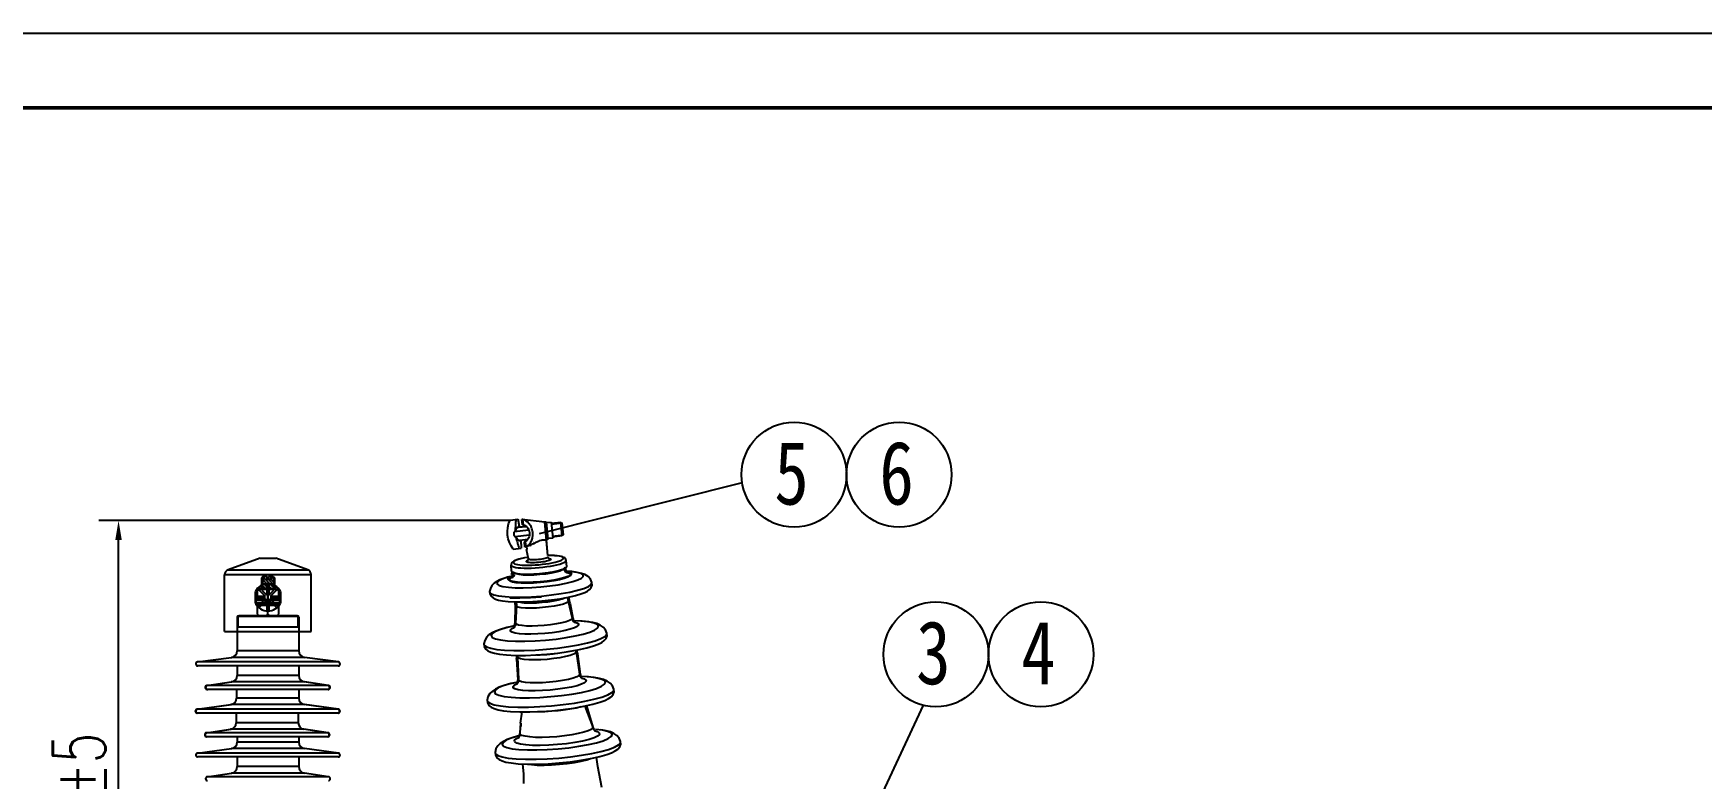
# Model space of a CAD drawing. Header units: millimetres. Extents: x 14764 to 276930, y -11609 to 135619.
# Drawn here: x 258586 to 259859, y 132484 to 133052 of the extents above; entities that cross this region are included whole.
import ezdxf

# ---------------------------------------------------------------- set-up
doc = ezdxf.new("R2010")
doc.units = ezdxf.units.MM
doc.header["$LTSCALE"] = 23.1
doc.header["$PDMODE"] = 3
doc.header["$PDSIZE"] = 1
doc.layers.get('0').update_dxf_attribs({"linetype": 'CONTINUOUS'})
doc.layers.get('Defpoints').update_dxf_attribs({"linetype": 'CONTINUOUS'})
doc.layers.add('标注、文本', color=3, linetype='CONTINUOUS', lineweight=25)
doc.layers.add('粗实线', color=7, linetype='CONTINUOUS', lineweight=50)
doc.styles.add('DFT', font='simplex.shx', dxfattribs={"width": 0.67, "bigfont": 'dft.shx'})
doc.styles.get("Standard").update_dxf_attribs({"font": 'txt', "width": 0.8})
doc.dimstyles.new('INTE$0', dxfattribs={"dimscale": 5, "dimtxt": 4, "dimasz": 3, "dimexe": 3, "dimexo": 0, "dimgap": 1, "dimtad": 1, "dimdec": 3, "dimdsep": 46, "dimtxsty": 'DFT', "dimcen": 0, "dimclrd": 3, "dimclre": 3, "dimclrt": 6, "dimadec": 0, "dimazin": 0, "dimtfac": 1, "dimtdec": 3, "dimtix": 1, "dimtmove": 1, "dimatfit": 0, "dimfxl": 0, "dimtolj": 1, "dimtzin": 0, "dimarcsym": 0})

# ---------------------------------------------------------------- blocks, each defined once
blk = doc.blocks.new('*D214')
at = {"color": 3, "lineweight": -2, "transparency": 16777216}
for p, q in [((258949.8, 132680.4), (258636.3, 132680.4)), ((258651.3, 132254.3), (258651.3, 132665.4)), ((258747.3, 132239.3), (258636.3, 132239.3))]:
    blk.add_line(p, q, dxfattribs=at)
at = {"color": 3, "transparency": 16777216}
for points in [[(258648.8, 132665.4), (258653.8, 132665.4), (258651.3, 132680.4)], [(258648.8, 132254.3), (258653.8, 132254.3), (258651.3, 132239.3)]]:
    blk.add_solid(points, dxfattribs=at)
at = {"layer": 'Defpoints', "color": 0, "transparency": 16777216}
for p in [(258651.3, 132680.4), (258949.8, 132680.4), (258747.3, 132239.3)]:
    blk.add_point(p, dxfattribs=at)
at = {"color": 6, "transparency": 16777216, "insert": (258621.3, 132459.8), "char_height": 40, "attachment_point": 5, "rotation": 90, "style": 'DFT'}
blk.add_mtext('\\A1;415%%P5', dxfattribs=at)

msp = doc.modelspace()

# ---------------------------------------------------------------- hatches: boundary and pattern name
at = {"linetype": 'ByBlock', "lineweight": 25, "ltscale": 0.5}
h = msp.add_hatch(dxfattribs=at)
h.set_pattern_fill('ANSI31', color=0, scale=0.5, style=0)
h.set_pattern_definition([(135, (195022.5776, 141746.8132), (1.122532015, 1.122532015), [])])
edge = h.paths.add_edge_path()
edge.add_line((258769.4219, 132637.5155), (258770.2219, 132636.7155))
edge.add_line((258770.2219, 132636.7155), (258770.2219, 132628.4355))
edge.add_spline(control_points=[(258770.2219, 132628.4355), (258769.9527, 132628.2538), (258769.6834, 132628.0721), (258769.4219, 132627.9585)], knot_values=[0, 0, 0, 0, 0.805770726, 0.805770726, 0.805770726, 0.805770726], degree=3, periodic=0)
edge.add_line((258769.4219, 132627.9585), (258769.4219, 132637.5155))
edge = h.paths.add_edge_path()
edge.add_line((258761.0219, 132637.5155), (258761.2219, 132637.7155))
edge.add_line((258761.2219, 132637.7155), (258762.7219, 132637.7155))
edge.add_line((258762.7219, 132637.7155), (258762.7219, 132635.2155))
edge.add_line((258762.7219, 132635.2155), (258767.7219, 132635.2155))
edge.add_line((258767.7219, 132635.2155), (258767.7219, 132637.7155))
edge.add_line((258767.7219, 132637.7155), (258769.2219, 132637.7155))
edge.add_line((258769.2219, 132637.7155), (258769.4219, 132637.5155))
edge.add_line((258769.4219, 132637.5155), (258769.4219, 132627.9585))
edge.add_spline(control_points=[(258769.4219, 132627.9585), (258769.1213, 132627.8279), (258768.4826, 132627.7386), (258767.6121, 132629.1207), (258767.005, 132627.9865), (258766.6161, 132627.7323), (258766.585, 132627.7144)], knot_values=[0.805770726, 0.805770726, 0.805770726, 0.805770726, 1.731935499, 2.842612484, 4.133426348, 4.244359952, 4.244359952, 4.244359952, 4.244359952], degree=3, periodic=0)
edge.add_line((258766.585, 132627.7144), (258765.5749, 132627.7144))
edge.add_spline(control_points=[(258765.5749, 132627.7144), (258764.8435, 132627.9876), (258763.3069, 132629.2176), (258761.8015, 132627.5125), (258761.1093, 132628.0551), (258761.0219, 132628.1181)], knot_values=[5.353459221, 5.353459221, 5.353459221, 5.353459221, 7.616535164, 9.678775153, 9.979045129, 9.979045129, 9.979045129, 9.979045129], degree=3, periodic=0)
edge.add_spline(control_points=[(258760.2219, 132628.0061), (258760.3786, 132628.1397), (258760.646, 132628.3677), (258760.9112, 132628.198), (258761.0219, 132628.1181)], knot_values=[9.979045129, 9.979045129, 9.979045129, 9.979045129, 10.517654506, 10.89809679, 10.89809679, 10.89809679, 10.89809679], degree=3, periodic=0)
edge.add_line((258761.0219, 132628.1181), (258761.0219, 132637.5155))
edge = h.paths.add_edge_path()
edge.add_line((258760.2219, 132636.7155), (258761.0219, 132637.5155))
edge.add_line((258761.0219, 132637.5155), (258761.0219, 132628.1181))
edge.add_spline(control_points=[(258761.0219, 132628.1181), (258760.9112, 132628.198), (258760.646, 132628.3677), (258760.3786, 132628.1397), (258760.2219, 132628.0061)], knot_values=[9.979045129, 9.979045129, 9.979045129, 9.979045129, 10.359487413, 10.89809679, 10.89809679, 10.89809679, 10.89809679], degree=3, periodic=0)
edge.add_line((258760.2219, 132628.0061), (258760.2219, 132636.7155))

# ---------------------------------------------------------------- linework, layer by layer
at = {"color": 1}
for p, q in [((259126.8871, 132709.0181), (258971.9715, 132670.1108)), ((259264.8002, 132539.4531), (259205.9547, 132413.4646))]:
    msp.add_line(p, q, dxfattribs=at)
at = {"color": 0, "linetype": 'ByBlock', "lineweight": 25}
for p, q in [((258949.8375, 132680.5531), (258955.7453, 132681.2252)), ((258964.2026, 132672.8295), (258953.0711, 132671.5631)), ((258956.2034, 132675.1744), (258962.228, 132675.8598)), ((258962.228, 132675.8598), (258956.2034, 132675.1744)), ((258976.3479, 132678.992), (258958.8202, 132681.0665)), ((258959.2773, 132677.0479), (258958.8205, 132681.0631)), ((258960.17, 132676.947), (258959.7173, 132680.9264)), ((258977.3436, 132679.0841), (258976.3479, 132678.992)), ((258978.6986, 132653.5981), (258976.3479, 132678.992)), ((258976.3479, 132678.992), (258977.5652, 132665.8418)), ((258977.3436, 132679.0841), (258978.561, 132665.934)), ((258977.3697, 132678.8022), (258981.2792, 132679.1642)), ((258981.2792, 132679.1642), (258982.4098, 132666.951)), ((258981.3834, 132678.0391), (258988.5692, 132678.8566)), ((258988.5692, 132678.8566), (258981.3834, 132678.0391)), ((258981.43, 132677.5358), (258989.6305, 132678.4688)), ((258989.6876, 132677.9667), (258988.5692, 132678.8566)), ((258989.7116, 132668.815), (258988.5692, 132678.8566)), ((258990.6587, 132669.4313), (258989.6305, 132678.4688)), ((258964.6148, 132669.2147), (258953.4824, 132667.9481)), ((258963.3703, 132665.8182), (258957.3459, 132665.1328)), ((258961.2189, 132659.9824), (258960.7621, 132663.9976)), ((258964.8592, 132661.2846), (258961.2193, 132659.9791)), ((258962.062, 132660.317), (258961.6093, 132664.2965)), ((258962.9448, 132658.1411), (258962.6763, 132660.5016)), ((258967.8534, 132663.5459), (258967.9598, 132663.5802)), ((258977.4031, 132665.7836), (258977.5652, 132665.8418)), ((258978.561, 132665.934), (258977.5652, 132665.8418)), ((258978.6986, 132653.5981), (258977.5652, 132665.8418)), ((258982.4098, 132666.951), (258978.5003, 132666.5891)), ((258982.2686, 132668.4768), (258990.6587, 132669.4313)), ((258982.3152, 132667.9735), (258989.7116, 132668.815)), ((258989.7116, 132668.815), (258982.3152, 132667.9735)), ((258990.6015, 132669.9334), (258989.7116, 132668.815)), ((258952.3508, 132658.4615), (258958.2587, 132659.1336)), ((258962.9448, 132658.1411), (258962.4519, 132658.085)), ((258963.885, 132651.0884), (258962.4519, 132658.085)), ((258963.885, 132651.0884), (258962.4519, 132658.085)), ((258963.3606, 132649.9959), (258963.6191, 132650.0835)), ((258979.242, 132651.45), (258979.5101, 132651.4088)), ((258993.0477, 132645.3086), (258992.6459, 132649.9019)), ((258950.3771, 132637.6221), (258951.062, 132637.8747)), ((258951.088, 132641.6376), (258950.6861, 132646.2309)), ((258951.3341, 132636.9064), (258952.0646, 132637.1759)), ((258951.8138, 132639.0382), (258951.5379, 132638.9884)), ((258952.4634, 132640.5389), (258952.4705, 132640.4115)), ((258952.5011, 132640.5238), (258952.4705, 132640.4115)), ((258990.3941, 132643.2662), (258991.571, 132643.7939)), ((258991.8992, 132643.8611), (258991.8495, 132643.9664)), ((258991.884, 132643.9877), (258991.8992, 132643.8611)), ((258996.9693, 132641.2842), (258992.0059, 132641.6109)), ((258996.8599, 132641.3169), (258992.0109, 132641.6038)), ((258992.8517, 132640.7467), (258993.6269, 132640.6066)), ((258934.2545, 132626.2257), (258934.2535, 132626.0135)), ((258993.7471, 132621.7146), (258994.0982, 132618.8522)), ((258994.5314, 132621.8578), (258994.8973, 132618.7993)), ((258953.5898, 132616.4228), (258953.3936, 132616.3045)), ((258953.8628, 132615.3356), (258953.5072, 132601.9148)), ((258953.5277, 132617.6054), (258953.6312, 132615.6361)), ((258953.6987, 132618.2905), (258953.8698, 132615.2098)), ((258954.3171, 132616.0174), (258953.8698, 132615.2098)), ((258954.6476, 132615.4007), (258954.1346, 132602.0662)), ((258954.6061, 132616.1916), (258954.3171, 132616.0174)), ((258954.4965, 132618.2762), (258954.6476, 132615.4007)), ((258994.3166, 132619.5169), (258994.0017, 132619.6383)), ((258994.0982, 132618.8522), (258997.1402, 132605.8287)), ((258994.8973, 132618.7993), (258994.3166, 132619.5169)), ((258994.6189, 132621.2027), (258994.8592, 132619.243)), ((258994.9771, 132619.9426), (258994.7633, 132620.025)), ((258995.7327, 132616.7011), (258997.7843, 132605.7886)), ((258951.1323, 132597.8949), (258953.0038, 132598.8093)), ((258953.7744, 132600.079), (258953.0767, 132599.9531)), ((258953.99, 132602.7864), (258953.5072, 132601.9148)), ((258954.0935, 132602.8488), (258953.99, 132602.7864)), ((258997.1576, 132606.5631), (258997.0448, 132606.6065)), ((258997.7843, 132605.7886), (258997.1576, 132606.5631)), ((259003.8731, 132603.6888), (258997.835, 132603.9407)), ((258954.7243, 132574.5442), (258955.7723, 132558.8899)), ((258954.8628, 132577.5015), (258954.9338, 132576.2232)), ((258955.4343, 132577.1268), (258954.9338, 132576.2232)), ((258955.4254, 132577.5012), (258955.4857, 132576.3546)), ((258955.491, 132576.2524), (258956.248, 132559.0013)), ((259000.1345, 132581.4144), (259000.2744, 132580.2731)), ((259000.8408, 132580.2395), (259000.1909, 132581.0425)), ((259000.2744, 132580.2731), (259002.837, 132563.0773)), ((259000.6884, 132581.5127), (259000.8408, 132580.2395)), ((259001.3465, 132578.6074), (259003.3248, 132563.0502)), ((258956.2907, 132559.8259), (258955.7723, 132558.8899)), ((259003.3248, 132563.0502), (259002.7537, 132563.7558)), ((259003.3248, 132563.0502), (259003.8987, 132561.3063)), ((259009.6998, 132561.0166), (259003.4255, 132561.3454)), ((259008.6474, 132561.1101), (259003.44, 132561.3253)), ((258953.3252, 132554.9307), (258955.1695, 132555.8317)), ((258957.9236, 132525.8544), (258959.0361, 132534.3897)), ((259006.8065, 132538.8176), (259012.9958, 132522.721)), ((259008.1658, 132539.1229), (259013.0908, 132522.7266)), ((258957.9236, 132525.8544), (258957.4167, 132518.3326)), ((258958.0265, 132525.8497), (258958.1587, 132523.3336)), ((259013.0908, 132522.7266), (259012.9558, 132523.0468)), ((259013.0908, 132522.7266), (259013.6206, 132521.144)), ((258954.6773, 132514.0394), (258956.4683, 132514.9145)), ((258957.1746, 132516.1871), (258955.7621, 132515.861)), ((258957.1781, 132516.2127), (258956.3777, 132516.0347)), ((258957.0884, 132516.1928), (258957.3057, 132517.846)), ((258957.4167, 132518.3326), (258957.3057, 132517.846))]:
    msp.add_line(p, q, dxfattribs=at)
at = {"color": 0, "linetype": 'ByBlock', "lineweight": 25, "ltscale": 0.5}
for p, q in [((258759.2219, 132651.7155), (258734.8327, 132642.6825)), ((258759.2219, 132651.7155), (258771.2219, 132651.7155)), ((258795.6112, 132642.6825), (258771.2219, 132651.7155)), ((258732.2219, 132595.7155), (258732.2219, 132638.9315)), ((258798.2219, 132638.9315), (258732.2219, 132638.9315)), ((258734.8327, 132642.6825), (258795.6112, 132642.6825)), ((258761.2219, 132637.7155), (258760.2219, 132636.7155)), ((258760.2219, 132636.7155), (258760.2219, 132627.7144)), ((258761.0219, 132637.5155), (258761.0219, 132627.7144)), ((258764.7219, 132637.7155), (258761.2219, 132637.7155)), ((258762.7219, 132635.2155), (258762.7219, 132637.7155)), ((258767.7219, 132635.2155), (258762.7219, 132635.2155)), ((258764.429, 132637.3484), (258764.429, 132635.5827)), ((258764.7219, 132637.7155), (258764.7219, 132635.2155)), ((258765.7219, 132635.2155), (258765.7219, 132637.7155)), ((258769.2219, 132637.7155), (258765.7219, 132637.7155)), ((258766.0148, 132635.5439), (258766.0148, 132637.3872)), ((258767.7219, 132635.2155), (258767.7219, 132637.7155)), ((258769.2219, 132637.7155), (258770.2219, 132636.7155)), ((258769.4219, 132637.5155), (258769.4219, 132627.7144)), ((258770.2219, 132636.7155), (258770.2219, 132627.7144)), ((258798.2219, 132595.7155), (258798.2219, 132638.9315)), ((258763.4113, 132622.4447), (258755.7219, 132622.4447)), ((258756.9952, 132626.502), (258756.9952, 132620.9274)), ((258763.4113, 132622.4447), (258757.2859, 132628.5701)), ((258764.4719, 132623.5054), (258758.3466, 132629.6307)), ((258771.144, 132627.7144), (258759.2998, 132627.7144)), ((258764.4719, 132632.1679), (258764.4719, 132623.5054)), ((258765.2219, 132620.9274), (258765.2219, 132626.502)), ((258765.2219, 132625.2298), (258765.2219, 132613.5357)), ((258765.9719, 132632.1679), (258765.9719, 132623.5054)), ((258772.0972, 132629.6307), (258765.9719, 132623.5054)), ((258773.1579, 132628.5701), (258767.0326, 132622.4447)), ((258774.7219, 132622.4447), (258767.0326, 132622.4447)), ((258773.4486, 132620.9274), (258773.4486, 132626.502)), ((258763.4113, 132620.9447), (258755.7219, 132620.9447)), ((258756.2225, 132615.715), (258756.2225, 132619.715)), ((258756.2225, 132619.715), (258774.2213, 132619.715)), ((258756.2225, 132617.715), (258774.2213, 132617.715)), ((258756.2225, 132616.715), (258774.2213, 132616.715)), ((258756.2225, 132615.715), (258774.2213, 132615.715)), ((258756.9952, 132614.5025), (258756.9952, 132608.928)), ((258763.4113, 132620.9447), (258757.2859, 132614.8194)), ((258764.4719, 132619.8841), (258758.3466, 132613.7587)), ((258762.9532, 132617.715), (258764.6111, 132619.715)), ((258764.4719, 132619.8841), (258764.4719, 132611.2216)), ((258764.6788, 132617.715), (258766.3367, 132619.715)), ((258765.2219, 132608.928), (258765.2219, 132614.5025)), ((258772.0972, 132613.7587), (258765.9719, 132619.8841)), ((258765.9719, 132619.8841), (258765.9719, 132611.2216)), ((258774.7219, 132620.9447), (258767.0326, 132620.9447)), ((258773.1579, 132614.8194), (258767.0326, 132620.9447)), ((258773.4486, 132608.928), (258773.4486, 132614.5025)), ((258774.2213, 132615.715), (258774.2213, 132619.715)), ((258741.7219, 132606.5155), (258741.7219, 132599.1155)), ((258741.7219, 132599.1155), (258741.7219, 132595.7155)), ((258742.3219, 132599.1155), (258741.7219, 132599.1155)), ((258742.3219, 132606.5155), (258742.3219, 132599.1155)), ((258788.1219, 132599.1155), (258742.3219, 132599.1155)), ((258787.5219, 132607.7155), (258742.9219, 132607.7155)), ((258787.5219, 132607.1155), (258742.9219, 132607.1155)), ((258788.1219, 132606.5155), (258788.1219, 132599.1155)), ((258788.7219, 132599.1155), (258788.1219, 132599.1155)), ((258788.7219, 132606.5155), (258788.7219, 132599.1155)), ((258788.7219, 132599.1155), (258788.7219, 132595.7155)), ((258732.2219, 132595.7155), (258798.2219, 132595.7155)), ((258741.7219, 132595.7155), (258741.7219, 132580.8754)), ((258788.7219, 132595.7155), (258788.7219, 132580.9056)), ((258711.5233, 132572.4956), (258737.3838, 132575.9496)), ((258818.9205, 132572.4956), (258711.5233, 132572.4956)), ((258793.06, 132575.9496), (258737.3838, 132575.9496)), ((258788.722, 132580.8754), (258741.7219, 132580.8754)), ((258818.9205, 132572.4956), (258793.06, 132575.9496)), ((258818.8004, 132569.5109), (258711.6434, 132569.5109)), ((258741.7219, 132569.5109), (258741.7219, 132562.1627)), ((258788.7219, 132562.1627), (258741.7219, 132562.1627)), ((258788.7219, 132569.5109), (258788.7219, 132562.1627)), ((258718.6352, 132554.4974), (258737.0829, 132557.2162)), ((258811.0726, 132554.4974), (258718.6352, 132554.4974)), ((258810.9324, 132551.5155), (258718.7754, 132551.5155)), ((258719.0032, 132554.4974), (258737.4509, 132557.2162)), ((258811.4406, 132554.4974), (258719.0032, 132554.4974)), ((258811.3004, 132551.5155), (258719.1434, 132551.5155)), ((258792.6249, 132557.2162), (258737.0829, 132557.2162)), ((258792.9929, 132557.2162), (258737.4509, 132557.2162)), ((258741.3539, 132551.5155), (258741.3539, 132544.8754)), ((258741.3539, 132551.5155), (258741.3539, 132544.8754)), ((258788.7219, 132551.5155), (258788.7219, 132544.8754)), ((258811.0726, 132554.4974), (258792.6249, 132557.2162)), ((258811.4406, 132554.4974), (258792.9929, 132557.2162)), ((258711.1554, 132536.4956), (258737.0159, 132539.9496)), ((258818.5525, 132536.4956), (258711.1554, 132536.4956)), ((258818.4324, 132533.5109), (258711.2754, 132533.5109)), ((258711.5233, 132536.4956), (258737.3838, 132539.9496)), ((258818.9205, 132536.4956), (258711.5233, 132536.4956)), ((258818.8004, 132533.5109), (258711.6434, 132533.5109)), ((258792.692, 132539.9496), (258737.0159, 132539.9496)), ((258793.06, 132539.9496), (258737.3838, 132539.9496)), ((258740.9859, 132533.5109), (258740.9859, 132526.1627)), ((258788.3539, 132544.8754), (258741.3539, 132544.8754)), ((258788.7219, 132544.8754), (258741.7219, 132544.8754)), ((258788.3539, 132533.5109), (258788.3539, 132526.1627)), ((258818.5525, 132536.4956), (258792.692, 132539.9496)), ((258818.9205, 132536.4956), (258793.06, 132539.9496)), ((258718.2672, 132518.4974), (258736.715, 132521.2162)), ((258718.6352, 132518.4974), (258737.0829, 132521.2162)), ((258792.2569, 132521.2162), (258736.715, 132521.2162)), ((258792.6249, 132521.2162), (258737.0829, 132521.2162)), ((258787.9859, 132526.1627), (258740.9859, 132526.1627)), ((258788.3539, 132526.1627), (258741.3539, 132526.1627)), ((258810.7046, 132518.4974), (258792.2569, 132521.2162)), ((258811.0726, 132518.4974), (258792.6249, 132521.2162)), ((258810.7046, 132518.4974), (258718.2672, 132518.4974)), ((258810.5645, 132515.5155), (258718.4074, 132515.5155)), ((258811.0726, 132518.4974), (258718.6352, 132518.4974)), ((258810.9324, 132515.5155), (258718.7754, 132515.5155)), ((258741.7219, 132515.5155), (258741.7219, 132511.4002)), ((258741.7219, 132515.5155), (258741.7219, 132511.4002)), ((258788.7219, 132511.4002), (258741.7219, 132511.4002)), ((258788.7219, 132515.5155), (258788.7219, 132511.4002)), ((258788.7219, 132515.5155), (258788.7219, 132511.4002)), ((258711.5233, 132503.0205), (258737.3838, 132506.4744)), ((258818.9205, 132503.0205), (258711.5233, 132503.0205)), ((258818.8004, 132500.0357), (258711.6434, 132500.0357)), ((258793.06, 132506.4744), (258737.3838, 132506.4744)), ((258741.7219, 132500.0357), (258741.7219, 132492.6876)), ((258788.7219, 132500.0357), (258788.7219, 132492.6876)), ((258818.9205, 132503.0205), (258793.06, 132506.4744)), ((258719.0032, 132485.0223), (258737.4509, 132487.741)), ((258811.4406, 132485.0223), (258719.0032, 132485.0223)), ((258792.9929, 132487.741), (258737.4509, 132487.741)), ((258788.7219, 132492.6876), (258741.7219, 132492.6876)), ((258811.4406, 132485.0223), (258792.9929, 132487.741))]:
    msp.add_line(p, q, dxfattribs=at)
at = {"color": 0, "linetype": 'ByBlock', "lineweight": 25}
for points in [[(258963.7797, 132652.2922), (258963.311, 132652.2216), (258960.9005, 132651.7869), (258958.6688, 132651.3068), (258956.6445, 132650.7827), (258954.9542, 132650.2472), (258953.6909, 132649.7498), (258952.738, 132649.2749), (258952.0023, 132648.794), (258951.4222, 132648.2652), (258950.986, 132647.6494), (258950.7309, 132646.9558), (258950.6861, 132646.2309)], [(258963.7825, 132652.2597), (258963.3059, 132652.1871), (258960.9315, 132651.7538), (258958.7723, 132651.2829), (258956.8724, 132650.7839), (258955.2704, 132650.2669), (258953.999, 132649.7426), (258953.084, 132649.2215), (258952.5441, 132648.7143), (258952.3903, 132648.2314), (258952.6256, 132647.7825), (258953.2454, 132647.3768), (258954.237, 132647.0225), (258955.5801, 132646.7269), (258957.2475, 132646.496), (258959.2052, 132646.3345)], [(258971.645, 132648.3068), (258970.0257, 132648.1896), (258968.4492, 132648.1242), (258966.9655, 132648.1129), (258965.6197, 132648.156), (258964.4529, 132648.2523), (258963.5004, 132648.3987), (258962.7912, 132648.5909), (258962.3468, 132648.823), (258962.1809, 132649.088), (258962.2983, 132649.3777), (258962.6956, 132649.6834), (258963.3606, 132649.9959)], [(258963.4904, 132649.9108), (258963.4439, 132649.8829), (258963.4678, 132649.9031), (258963.5784, 132650.0203), (258963.7262, 132650.2499), (258963.8554, 132650.6148), (258963.885, 132651.0884)], [(258971.4563, 132650.4635), (258970.0837, 132650.3654), (258968.754, 132650.3141), (258967.5126, 132650.3113), (258966.4017, 132650.3573), (258965.4591, 132650.4504), (258964.7169, 132650.5874), (258964.2004, 132650.7637), (258963.9271, 132650.9733), (258963.885, 132651.0884)], [(258978.804, 132652.3937), (258978.7825, 132652.273), (258978.5498, 132652.0192), (258978.0718, 132651.7558), (258977.3647, 132651.492), (258976.4525, 132651.2366), (258975.3665, 132650.9985), (258974.1434, 132650.7856), (258972.8251, 132650.6052), (258971.4563, 132650.4635)], [(258979.5101, 132651.4088), (258980.2193, 132651.2166), (258980.6637, 132650.9845), (258980.8296, 132650.7195), (258980.7122, 132650.4298), (258980.3149, 132650.124), (258979.6499, 132649.8116), (258978.7373, 132649.502), (258977.6049, 132649.2046), (258976.287, 132648.9284), (258974.8239, 132648.6819), (258973.26, 132648.4725), (258971.645, 132648.3068)], [(258971.7917, 132646.6301), (258974.5067, 132646.9012), (258977.1631, 132647.2336), (258979.7046, 132647.6203), (258982.079, 132648.0536)], [(258971.9803, 132644.4734), (258974.9629, 132644.7712), (258977.8783, 132645.1361), (258980.6673, 132645.5606), (258983.273, 132646.0361), (258985.6425, 132646.553), (258987.7274, 132647.1007), (258989.4853, 132647.668), (258990.8805, 132648.2435), (258991.8846, 132648.8153), (258992.4771, 132649.3719), (258992.6459, 132649.9019)], [(258992.6459, 132649.9019), (258992.4754, 132650.6094), (258992.0971, 132651.2559), (258991.5518, 132651.7898), (258990.8788, 132652.2107), (258990.058, 132652.557), (258989.0191, 132652.8594), (258987.6635, 132653.1295), (258985.8807, 132653.3609), (258983.804, 132653.5201), (258981.5354, 132653.6015), (258979.1033, 132653.6085), (258978.6986, 132653.5981)], [(258982.079, 132648.0536), (258984.2382, 132648.5246), (258986.1381, 132649.0236), (258987.7401, 132649.5405), (258989.0115, 132650.0649), (258989.9265, 132650.586), (258990.4664, 132651.0931), (258990.6202, 132651.5761), (258990.3849, 132652.025), (258989.7651, 132652.4307), (258988.7736, 132652.785), (258987.4304, 132653.0806), (258985.763, 132653.3115), (258983.8053, 132653.473), (258981.5971, 132653.5619), (258979.1835, 132653.5762), (258978.7015, 132653.5649)], [(258978.804, 132652.3937), (258978.917, 132651.9286), (258979.1177, 132651.5802), (258979.3077, 132651.3811), (258979.4298, 132651.2934), (258979.4527, 132651.2808)], [(258952.7409, 132638.156), (258949.1273, 132637.3366), (258945.1722, 132636.1895), (258942.1322, 132635.0537), (258939.7163, 132633.8566), (258937.6992, 132632.4594), (258936.022, 132630.707), (258934.8281, 132628.5934), (258934.2545, 132626.2257)], [(258952.7502, 132638.1756), (258947.9248, 132636.9934), (258943.9534, 132635.6828), (258941.242, 132634.358), (258939.9088, 132633.0769), (258940.0121, 132631.8954), (258941.5476, 132630.8653), (258944.4479, 132630.0315), (258948.5865, 132629.4304), (258953.7823, 132629.0884), (258959.8085, 132629.0204), (258966.4016, 132629.2294), (258973.2723, 132629.7061)], [(258972.8346, 132633.5626), (258967.4091, 132633.1933), (258962.2359, 132633.0514), (258957.5762, 132633.1442), (258953.6635, 132633.4672), (258950.6937, 132634.004), (258948.816, 132634.7277), (258948.1244, 132635.6021), (258948.6536, 132636.5833), (258950.3771, 132637.6221)], [(258972.9848, 132632.9928), (258967.7543, 132632.6367), (258962.767, 132632.5), (258958.2745, 132632.5895), (258954.5024, 132632.9008), (258951.6393, 132633.4183), (258949.829, 132634.116), (258949.1622, 132634.959), (258949.6725, 132635.905), (258951.3341, 132636.9064)], [(258950.6861, 132646.2309), (258950.9444, 132645.7383), (258951.6245, 132645.293), (258952.7126, 132644.9042), (258954.1866, 132644.5798), (258956.0163, 132644.3263), (258958.1647, 132644.149), (258960.5879, 132644.0514), (258963.2366, 132644.0356), (258966.0569, 132644.1018), (258968.9914, 132644.2488), (258971.9803, 132644.4734)], [(258952.2844, 132641.2659), (258952.0751, 132639.5829), (258951.5086, 132638.4021), (258951.0133, 132637.8171), (258950.8483, 132637.6778)], [(258951.054, 132638.8708), (258951.3023, 132639.3965), (258951.5066, 132641.075)], [(258951.088, 132641.6376), (258951.3085, 132641.1843), (258951.8842, 132640.7702), (258952.8053, 132640.4023)], [(258953.2805, 132640.2825), (258953.1148, 132638.9391), (258952.544, 132637.7437), (258952.0373, 132637.1436), (258951.8582, 132636.9922)], [(258951.908, 132637.9671), (258952.2681, 132638.734), (258952.4705, 132640.4115)], [(258972.307, 132639.5933), (258967.9102, 132639.294), (258963.7191, 132639.1791), (258959.9438, 132639.2543), (258956.7736, 132639.516), (258954.3675, 132639.9509), (258952.8462, 132640.5373), (258952.2844, 132641.2659)], [(258952.8053, 132640.4023), (258954.0559, 132640.087), (258955.6148, 132639.8296), (258957.4551, 132639.6346), (258959.5455, 132639.5052), (258961.8502, 132639.4437), (258964.3296, 132639.4512), (258966.9415, 132639.5275), (258969.6411, 132639.6713), (258972.3822, 132639.8801)], [(258972.4572, 132639.0235), (258967.9376, 132638.7226), (258963.6643, 132638.6268), (258959.8856, 132638.7417), (258956.8211, 132639.0606), (258954.6489, 132639.565), (258953.4952, 132640.2255), (258953.4938, 132640.2287)], [(258959.2052, 132646.3345), (258961.4134, 132646.2456), (258963.827, 132646.2312), (258966.397, 132646.2916), (258969.0708, 132646.4256), (258971.7917, 132646.6301)], [(258991.7349, 132644.7174), (258991.3083, 132643.9023), (258989.9118, 132643.0606), (258987.6178, 132642.2145), (258984.5412, 132641.4063), (258980.8363, 132640.6766), (258976.6889, 132640.062), (258972.307, 132639.5933)], [(258972.3822, 132639.8801), (258975.1179, 132640.1504), (258977.8015, 132640.4776), (258980.3869, 132640.856), (258982.83, 132641.2792), (258985.089, 132641.74), (258987.1251, 132642.2304), (258988.9037, 132642.742), (258990.3941, 132643.2662)], [(258990.9231, 132643.5034), (258990.9223, 132643.5), (258989.9009, 132642.6492), (258987.8492, 132641.7753), (258984.8866, 132640.9291), (258981.1853, 132640.1597), (258976.9603, 132639.512), (258972.4572, 132639.0235)], [(258994.246, 132641.4601), (258996.1237, 132640.7364), (258996.8153, 132639.862), (258996.2861, 132638.8808), (258994.5626, 132637.842), (258991.7312, 132636.7977), (258987.934, 132635.8002), (258983.3612, 132634.8996), (258978.2421, 132634.141), (258972.8346, 132633.5626)], [(258993.6269, 132640.6066), (258995.4372, 132639.9089), (258996.104, 132639.0659), (258995.5937, 132638.1199), (258993.9321, 132637.1184), (258991.2024, 132636.1116), (258987.5416, 132635.15), (258983.133, 132634.2818), (258978.1978, 132633.5504), (258972.9848, 132632.9928)], [(258973.2723, 132629.7061), (258980.1216, 132630.4297), (258986.6508, 132631.3688), (258992.5736, 132632.4822), (258997.631, 132633.7213), (259001.6024, 132635.0319), (259004.3138, 132636.3567), (259005.647, 132637.6378), (259005.5437, 132638.8192), (259004.0082, 132639.8494), (259001.1079, 132640.6832), (258996.9693, 132641.2842)], [(258993.0337, 132640.6215), (258993.1189, 132640.5891), (258992.8579, 132640.7414), (258992.251, 132641.2616), (258991.5131, 132642.3134), (258991.1233, 132643.5932)], [(258991.571, 132643.7939), (258992.4142, 132644.3161), (258992.9093, 132644.8239), (258993.0477, 132645.3086)], [(258991.8992, 132643.8611), (258992.396, 132642.2321), (258992.8822, 132641.5523)], [(259012.3018, 132633.0539), (259011.1689, 132635.5308), (259009.3129, 132637.5719), (259006.9926, 132639.0344), (259004.3237, 132640.0367), (259001.0758, 132640.7712), (258996.8599, 132641.3169)], [(258934.2535, 132626.0135), (258935.1178, 132624.7747), (258937.4494, 132623.7147), (258941.1585, 132622.8744), (258946.1026, 132622.2859), (258952.0918, 132621.972)], [(258934.2545, 132626.2257), (258934.4684, 132624.2868), (258935.445, 132622.5532), (258936.9306, 132621.2791), (258938.7676, 132620.3695), (258941.1045, 132619.6502), (258944.2106, 132619.0493), (258948.3868, 132618.573), (258953.9174, 132618.2789)], [(258949.7002, 132621.3131), (258957.2355, 132621.2828), (258965.3837, 132621.5711), (258973.8316, 132622.1668)], [(258952.0918, 132621.972), (258958.8959, 132621.9446), (258966.2534, 132622.2049), (258973.8815, 132622.7428)], [(258973.8815, 132622.7428), (258981.4871, 132623.5377), (258988.7781, 132624.559)], [(258974.2101, 132618.9868), (258981.3369, 132619.7336), (258988.1918, 132620.7002), (258994.5425, 132621.8598), (258999.8906, 132623.1104), (259003.8634, 132624.2985), (259006.7753, 132625.4232), (259008.9208, 132626.5314), (259010.5487, 132627.7393), (259011.7725, 132629.2398), (259012.4259, 132631.0937), (259012.3018, 132633.0539)], [(258988.7781, 132624.559), (258995.4741, 132625.7674), (259001.3177, 132627.1166), (259006.0846, 132628.5547), (259009.5914, 132630.0263), (259011.7035, 132631.475), (259012.3395, 132632.8451), (259012.3018, 132633.0539)], [(258974.5559, 132613.8881), (258969.961, 132613.5753), (258965.5811, 132613.4552), (258961.6357, 132613.5338), (258958.3226, 132613.8073), (258955.8081, 132614.2618), (258954.2182, 132614.8746), (258953.6312, 132615.6361)], [(258953.9174, 132618.2789), (258960.3112, 132618.2489), (258967.1507, 132618.4894), (258974.2101, 132618.9868)], [(258956.6889, 132618.2659), (258958.8826, 132617.8694), (258962.0294, 132617.6097), (258965.7768, 132617.535), (258969.9369, 132617.649), (258974.3012, 132617.9461)], [(258960.5581, 132617.6506), (258961.3693, 132617.5837), (258965.2879, 132617.5055), (258969.6381, 132617.6248), (258974.2018, 132617.9355)], [(258974.2018, 132617.9355), (258978.7501, 132618.422), (258983.055, 132619.06), (258986.9005, 132619.8173), (258987.7, 132620.0273)], [(258974.3012, 132617.9461), (258978.6507, 132618.4114), (258982.7675, 132619.0215), (258986.445, 132619.7457), (258989.4988, 132620.5479), (258991.5978, 132621.3221)], [(258994.8592, 132619.243), (258994.4133, 132618.3912), (258992.954, 132617.5116), (258990.5566, 132616.6274), (258987.3414, 132615.7828), (258983.4696, 132615.0202), (258979.1353, 132614.3779), (258974.5559, 132613.8881)], [(258994.8973, 132618.7993), (258995.3965, 132617.1692), (258995.7327, 132616.7011)], [(258953.7826, 132600.0957), (258947.505, 132598.6968), (258942.636, 132597.3142), (258938.9548, 132595.9758), (258936.1066, 132594.6162), (258933.7994, 132593.0958), (258931.8999, 132591.2237), (258930.524, 132588.9181), (258929.8737, 132586.3328)], [(258953.0767, 132599.9531), (258946.9514, 132598.5389), (258941.9549, 132597.0315), (258938.2791, 132595.489), (258936.0654, 132593.9704), (258935.3987, 132592.5343), (258936.3048, 132591.2358), (258938.7487, 132590.1248), (258942.6366, 132589.244), (258947.8191, 132588.6272), (258954.0968, 132588.2981), (258961.2288, 132588.2695), (258968.941, 132588.5423), (258976.9358, 132589.1061)], [(258976.4891, 132594.2122), (258971.0503, 132593.8348), (258965.8307, 132593.6694), (258961.06, 132593.7232), (258956.9468, 132593.994), (258953.6704, 132594.4698), (258951.3743, 132595.1299), (258950.1587, 132595.9454), (258950.0769, 132596.8807), (258951.1323, 132597.8949)], [(258954.1346, 132602.0662), (258953.9206, 132600.3801), (258953.3613, 132599.2282), (258952.8899, 132598.6758), (258952.7568, 132598.5638)], [(258953.1671, 132599.9585), (258953.2994, 132600.2357), (258953.5072, 132601.9148)], [(258975.9615, 132600.2428), (258971.1685, 132599.9165), (258966.5997, 132599.7913), (258962.4842, 132599.8733), (258959.0284, 132600.1585), (258956.4054, 132600.6327), (258954.747, 132601.2719), (258954.1346, 132602.0662)], [(258997.1402, 132605.8287), (258996.6751, 132604.9401), (258995.1528, 132604.0226), (258992.6521, 132603.1002), (258989.2982, 132602.2192), (258985.2595, 132601.4238), (258980.7383, 132600.7538), (258975.9615, 132600.2428)], [(258998.8152, 132602.8188), (259000.8212, 132602.2421), (259002.0367, 132601.4266), (259002.1185, 132600.4913), (259001.0631, 132599.4771), (258998.9166, 132598.4283), (258995.7726, 132597.3908), (258991.7689, 132596.4099), (258987.08, 132595.5285), (258981.9111, 132594.785), (258976.4891, 132594.2122)], [(258976.9358, 132589.1061), (258984.908, 132589.9393), (258992.5501, 132591.0098), (258999.5687, 132592.2765), (259005.6939, 132593.6906), (259010.6904, 132595.198), (259014.3662, 132596.7406), (259016.58, 132598.2591), (259017.2466, 132599.6952), (259016.3406, 132600.9937), (259013.8966, 132602.1047), (259010.0088, 132602.9856), (259004.8263, 132603.6023)], [(258998.9436, 132602.6802), (258999.1018, 132602.6201), (258998.9288, 132602.7228), (258998.3608, 132603.2026), (258997.6363, 132604.2196), (258997.1402, 132605.8287)], [(258997.7843, 132605.7886), (258998.2881, 132604.1567), (258998.4637, 132603.9145)], [(259004.8263, 132603.6023), (258998.5486, 132603.9314), (258997.8396, 132603.9342)], [(259023.7646, 132594.5472), (259022.6645, 132596.997), (259020.8638, 132599.061), (259018.6218, 132600.5805), (259016.0375, 132601.6738), (259012.9365, 132602.513), (259009.0027, 132603.1843), (259003.8731, 132603.6888)], [(258929.8737, 132586.3328), (258930.134, 132584.1916), (258931.2653, 132582.3112), (258932.97, 132580.9376), (258935.1427, 132579.9214), (258938.0059, 132579.0866), (258941.8963, 132578.3771), (258947.1925, 132577.8188), (258953.9803, 132577.502)], [(258929.8737, 132586.3328), (258930.1379, 132585.3529), (258931.8582, 132584.0331), (258935.1103, 132582.9229), (258939.7836, 132582.06), (258945.7188, 132581.4739), (258952.7138, 132581.1845)], [(258977.5451, 132582.1429), (258986.1635, 132583.0349), (258994.4646, 132584.1705)], [(258994.2071, 132580.3622), (259001.6707, 132581.6871), (259008.3009, 132583.1841), (259013.3844, 132584.6503), (259017.0656, 132586.0209), (259019.721, 132587.337), (259021.67, 132588.7118), (259023.0992, 132590.3557), (259023.8797, 132592.3914), (259023.7646, 132594.5472)], [(258994.4646, 132584.1705), (259002.1655, 132585.511), (259009.004, 132587.0106), (259014.7473, 132588.6185), (259019.1997, 132590.2797), (259022.2096, 132591.9378), (259023.6746, 132593.5363), (259023.7646, 132594.5472)], [(258952.7138, 132581.1845), (258960.5305, 132581.2017), (258968.9026, 132581.5248), (258977.5451, 132582.1429)], [(258953.9803, 132577.502), (258961.5297, 132577.4975), (258969.5791, 132577.7971), (258977.8737, 132578.3869)], [(258954.6403, 132574.3691), (258954.7243, 132574.5442), (258954.9338, 132576.2232)], [(258978.2176, 132574.4557), (258973.2259, 132574.1159), (258968.4676, 132573.9854), (258964.1815, 132574.0708), (258960.5823, 132574.3679), (258957.8506, 132574.8617), (258956.1234, 132575.5274), (258955.4857, 132576.3546)], [(258969.9739, 132577.8252), (258972.9236, 132577.9061), (258977.8862, 132578.2439)], [(258977.8737, 132578.3869), (258986.189, 132579.2518), (258994.2071, 132580.3622)], [(258977.8862, 132578.2439), (258982.832, 132578.7729), (258985.767, 132579.2079)], [(259000.2744, 132580.2731), (258999.79, 132579.3477), (258998.2046, 132578.3922), (258995.6002, 132577.4316), (258992.1073, 132576.514), (258987.9011, 132575.6856), (258983.1925, 132574.9878), (258978.2176, 132574.4557)], [(259000.8408, 132580.2395), (259001.3465, 132578.6074), (259001.455, 132578.4583)], [(258956.248, 132559.0013), (258956.0298, 132557.3137), (258955.4782, 132556.1907), (258955.0318, 132555.6716), (258954.9322, 132555.5876)], [(258955.4947, 132557.0734), (258955.5611, 132557.2111), (258955.7723, 132558.8899)], [(258979.8936, 132557.026), (258974.7012, 132556.6725), (258969.7517, 132556.5368), (258965.2933, 132556.6257), (258961.5495, 132556.9347), (258958.708, 132557.4483), (258956.9114, 132558.1408), (258956.248, 132559.0013)], [(259002.837, 132563.0773), (259002.3331, 132562.1147), (259000.684, 132561.1207), (258997.9748, 132560.1215), (258994.3416, 132559.1671), (258989.9663, 132558.3054), (258985.0684, 132557.5796), (258979.8936, 132557.026)], [(259004.4473, 132560.1438), (259006.4221, 132559.5761), (259007.721, 132558.7046), (259007.8085, 132557.7052), (259006.6807, 132556.6214), (259004.3869, 132555.5007), (259001.0273, 132554.392), (258996.749, 132553.3439), (258991.7385, 132552.4019), (258986.2151, 132551.6075), (258980.4212, 132550.9954)], [(258980.8561, 132546.0249), (258989.1, 132546.8865), (258997.0036, 132547.9936), (259004.2622, 132549.3036), (259010.5967, 132550.766), (259015.7641, 132552.3249), (259019.5656, 132553.9202), (259021.855, 132555.4906), (259022.5445, 132556.9758), (259021.6076, 132558.3187), (259019.0802, 132559.4677), (259015.0594, 132560.3787), (259009.6998, 132561.0166)], [(259004.4943, 132560.0326), (259004.7025, 132559.9542), (259004.5909, 132560.0235), (259004.0512, 132560.4756), (259003.3366, 132561.469), (259002.837, 132563.0773)], [(259029.0612, 132551.8353), (259027.9395, 132554.3226), (259026.1045, 132556.4094), (259023.8224, 132557.9424), (259021.1838, 132559.0495), (259018.0013, 132559.9048), (259013.947, 132560.5924), (259008.6474, 132561.1101)], [(258955.9628, 132557.1774), (258950.4946, 132555.9619), (258945.4616, 132554.5369), (258941.6657, 132553.162), (258938.7401, 132551.7725), (258936.382, 132550.2293), (258934.4452, 132548.337), (258933.0392, 132546.0019), (258932.3743, 132543.3763)], [(258955.9709, 132557.1939), (258949.8471, 132555.7801), (258944.6797, 132554.2212), (258940.8783, 132552.626), (258938.5888, 132551.0555), (258937.8993, 132549.5703), (258938.8363, 132548.2274), (258941.3637, 132547.0784), (258945.3844, 132546.1675), (258950.744, 132545.5296), (258957.2363, 132545.1893), (258964.6121, 132545.1597), (258972.588, 132545.4419), (258980.8561, 132546.0249)], [(258980.4212, 132550.9954), (258974.6094, 132550.5921), (258969.0318, 132550.4153), (258963.9338, 132550.4729), (258959.5384, 132550.7622), (258956.0374, 132551.2706), (258953.5838, 132551.976), (258952.2849, 132552.8475), (258952.1974, 132553.8469), (258953.3252, 132554.9307)], [(258981.7939, 132535.3056), (258990.3183, 132536.1914), (258998.541, 132537.3272), (259006.2003, 132538.6814), (259013.0371, 132540.217), (259018.3262, 132541.7337), (259022.1494, 132543.149), (259024.8987, 132544.5032), (259026.9062, 132545.9088), (259028.3718, 132547.5785), (259029.1744, 132549.6445), (259029.0612, 132551.8353)], [(258998.8886, 132541.1497), (259006.8188, 132542.53), (259013.861, 132544.0744), (259019.7752, 132545.7301), (259024.3602, 132547.4408), (259027.4598, 132549.1482), (259028.9685, 132550.7943), (259029.0612, 132551.8353)], [(258932.3743, 132543.3763), (258932.6427, 132541.2006), (258933.8008, 132539.2946), (258935.5458, 132537.902), (258937.7815, 132536.8657), (258940.7442, 132536.0096), (258944.7828, 132535.2806), (258950.2914, 132534.7082), (258957.2846, 132534.3896), (258965.0325, 132534.39), (258973.2887, 132534.7), (258981.7939, 132535.3056)], [(258932.3743, 132543.3763), (258932.6464, 132542.3672), (258934.4179, 132541.0081), (258937.7669, 132539.8649), (258942.5793, 132538.9763), (258948.6912, 132538.3728), (258955.8946, 132538.0747)], [(258955.8946, 132538.0747), (258963.944, 132538.0924), (258972.5654, 132538.4252), (258981.4653, 132539.0617)], [(258970.7105, 132534.6032), (258971.3403, 132534.5907), (258976.4509, 132534.7308), (258981.8122, 132535.0958)], [(258981.4653, 132539.0617), (258990.3404, 132539.9803), (258998.8886, 132541.1497)], [(258981.8122, 132535.0958), (258987.1555, 132535.6673), (258992.2128, 132536.4168), (258992.8299, 132536.5383)], [(258984.6893, 132535.2954), (258990.2395, 132535.8818), (258995.5296, 132536.6427), (259000.3285, 132537.5448), (259004.0843, 132538.465)], [(259012.9958, 132522.721), (259012.89, 132522.1817), (259011.7669, 132521.1025), (259009.4828, 132519.9865), (259006.1373, 132518.8825), (259001.8769, 132517.8387), (258996.8876, 132516.9007), (258991.3875, 132516.1096), (258985.617, 132515.4999)], [(259014.4377, 132519.9812), (259016.3402, 132519.4343), (259017.8486, 132518.4222), (259017.9502, 132517.2616), (259016.6404, 132516.003), (259013.9766, 132514.7015), (259010.0751, 132513.4139), (259005.1065, 132512.1967), (258999.2878, 132511.1028), (258992.8734, 132510.1802), (258986.1446, 132509.4693)], [(258986.4295, 132506.2133), (258994.5825, 132507.0653), (259002.3991, 132508.1602), (259009.5777, 132509.4558), (259015.8425, 132510.9022), (259020.953, 132512.4439), (259024.7125, 132514.0216), (259026.9768, 132515.5747), (259027.6587, 132517.0435), (259026.7321, 132518.3717), (259024.2325, 132519.508), (259020.2561, 132520.4089), (259014.9555, 132521.0398)], [(259014.6848, 132519.7838), (259014.6541, 132519.8041), (259014.1959, 132520.1791), (259013.5062, 132521.1124), (259012.9958, 132522.721)], [(259034.1758, 132511.9005), (259033.0613, 132514.3754), (259031.2377, 132516.4546), (259028.9689, 132517.9831), (259026.3485, 132519.0855), (259023.1933, 132519.9354), (259019.1794, 132520.6176)], [(258956.3777, 132516.0347), (258951.3996, 132514.6239), (258947.642, 132513.2611), (258944.7423, 132511.8817), (258942.4012, 132510.346), (258940.477, 132508.4606), (258939.0809, 132506.1353), (258938.4209, 132503.5231)], [(258955.7621, 132515.861), (258950.6516, 132514.3193), (258946.8921, 132512.7416), (258944.6278, 132511.1885), (258943.9459, 132509.7196), (258944.8726, 132508.3915), (258947.3721, 132507.2551), (258951.3486, 132506.3542), (258956.6491, 132505.7234), (258963.0699, 132505.3869), (258970.3645, 132505.3576), (258978.2524, 132505.6366), (258986.4295, 132506.2133)], [(258986.1446, 132509.4693), (258979.3949, 132509.001), (258972.9176, 132508.7957), (258966.9973, 132508.8625), (258961.8928, 132509.1985), (258957.8269, 132509.789), (258954.9775, 132510.6081), (258953.4691, 132511.6202), (258953.3675, 132512.7808), (258954.6773, 132514.0394)], [(258957.4002, 132517.857), (258957.1724, 132516.1709), (258956.6416, 132515.1198), (258956.3266, 132514.7465)], [(258985.617, 132515.4999), (258979.8283, 132515.0983), (258974.2744, 132514.9223), (258969.198, 132514.9796), (258964.821, 132515.2678), (258961.3347, 132515.7741), (258958.8914, 132516.4765), (258957.598, 132517.3443), (258957.4002, 132517.857)], [(258987.3673, 132495.494), (258995.8223, 132496.3728), (259003.9769, 132497.5002), (259011.5712, 132498.8447), (259018.3395, 132500.3675), (259023.5597, 132501.8673), (259027.3352, 132503.2677), (259030.053, 132504.6091), (259032.0409, 132506.0044), (259033.4944, 132507.6655), (259034.2896, 132509.7214), (259034.1758, 132511.9005)], [(259012.1479, 132502.685), (259019.1221, 132504.2144), (259024.9794, 132505.8542), (259029.5202, 132507.5484), (259032.5899, 132509.2394), (259034.084, 132510.8696), (259034.1758, 132511.9005)], [(258938.4209, 132503.5231), (258938.6866, 132501.3589), (258939.8357, 132499.4614), (258941.5672, 132498.0752), (258943.7817, 132497.0457), (258946.7109, 132496.1966), (258950.6995, 132495.4742), (258956.1365, 132494.9065), (258963.0632, 132494.5883), (258970.745, 132494.5871), (258978.9322, 132494.8937), (258987.3673, 132495.494)], [(258938.4209, 132503.5231), (258938.6903, 132502.5237), (258940.4448, 132501.1777), (258943.7615, 132500.0455), (258948.5276, 132499.1655), (258954.5806, 132498.5677)], [(258954.5806, 132498.5677), (258961.7145, 132498.2726), (258969.6863, 132498.2901), (258978.2246, 132498.6197), (258987.0387, 132499.25)], [(258960.4544, 132479.9292), (258960.3085, 132486.9096), (258959.5999, 132494.7474)], [(258963.4449, 132494.5883), (258966.1189, 132494.1999), (258970.6105, 132493.9042), (258975.8199, 132493.8454), (258981.5193, 132494.026), (258987.4596, 132494.4382)], [(258987.0387, 132499.25), (258995.8282, 132500.1598), (259004.2941, 132501.3179), (259012.1479, 132502.685)], [(258987.4596, 132494.4382), (258993.3813, 132495.0638), (258999.0255, 132495.8756), (259004.1455, 132496.8382), (259008.5176, 132497.9093), (259011.0983, 132498.761)], [(259019.8534, 132476.7901), (259016.7807, 132492.886), (259015.8072, 132499.7978)]]:
    msp.add_lwpolyline(points, dxfattribs=at)
at = {"color": 0, "linetype": 'ByBlock', "lineweight": 25, "ltscale": 0.5}
for points in [[(258755.7219, 132617.2434), (258755.7219, 132626.1877)], [(258774.7219, 132626.1877), (258774.7219, 132617.2434)]]:
    msp.add_lwpolyline(points, dxfattribs=at)
at = {"color": 1}
for centre in [(259166.4356, 132715.2757), (259246.5165, 132715.2757), (259274.6017, 132578.2754), (259354.6826, 132578.2754)]:
    msp.add_circle(centre, 40.0405, dxfattribs=at)
at = {"color": 0, "linetype": 'ByBlock', "lineweight": 25, "ltscale": 0.5}
for centre, radius, start, end in [((258736.2219, 132638.9315), 4, 110.3231368, 180), ((258794.2219, 132638.9315), 4, 0, 69.6768632), ((258765.2219, 132621.7155), 10.5, 25.2087653, 154.7912347), ((258759.4649, 132624.6042), 3.1146, 93.0377429, 142.4596508), ((258762.7523, 132624.6042), 3.1146, 37.5403492, 86.9622571), ((258767.6916, 132624.6042), 3.1146, 93.0377429, 142.4596508), ((258770.979, 132624.6042), 3.1146, 37.5403492, 86.9622571), ((258765.2219, 132621.7155), 10.5, 205.2087653, 334.7912347), ((258759.4649, 132622.8252), 3.1146, 217.5403492, 266.9622571), ((258759.4649, 132612.6048), 3.1146, 93.0377429, 142.4596508), ((258759.4649, 132610.8258), 3.1146, 217.5403492, 266.9622571), ((258762.7523, 132622.8252), 3.1146, 273.0377429, 322.4596508), ((258762.7523, 132612.6048), 3.1146, 37.5403492, 86.9622571), ((258762.7523, 132610.8258), 3.1146, 273.0377429, 322.4596508), ((258767.6916, 132622.8252), 3.1146, 217.5403492, 266.9622571), ((258767.6916, 132612.6048), 3.1146, 93.0377429, 142.4596508), ((258767.6916, 132610.8258), 3.1146, 217.5403492, 266.9622571), ((258770.979, 132622.8252), 3.1146, 273.0377429, 322.4596508), ((258770.979, 132612.6048), 3.1146, 37.5403492, 86.9622571), ((258770.979, 132610.8258), 3.1146, 273.0377429, 322.4596508), ((258742.9219, 132606.5155), 1.2, 90, 180), ((258742.9219, 132606.5155), 0.6, 90, 180), ((258787.5219, 132606.5155), 0.6, 0, 89.9253979), ((258787.5219, 132606.5155), 1.2, 0, 89.9253979), ((258711.7219, 132571.0088), 1.5, 97.6074695, 272), ((258736.7219, 132580.9056), 5, 277.6074695, 0), ((258793.7219, 132580.9056), 5, 180, 262.3925305), ((258818.7219, 132571.0088), 1.5, 268, 82.3925305), ((258736.7219, 132562.1627), 5, 278.383672, 0), ((258793.7219, 132562.1627), 5, 180, 261.616328), ((258718.8539, 132553.0135), 1.5, 98.383672, 267), ((258719.2219, 132553.0135), 1.5, 98.383672, 273), ((258810.8539, 132553.0135), 1.5, 273, 81.616328), ((258811.2219, 132553.0135), 1.5, 267, 81.616328), ((258711.3539, 132535.0088), 1.5, 97.6074695, 267), ((258711.7219, 132535.0088), 1.5, 97.6074695, 267), ((258736.3539, 132544.9056), 5, 277.6074695, 0), ((258793.7219, 132544.9056), 5, 180, 262.3925305), ((258818.3539, 132535.0088), 1.5, 273, 82.3925305), ((258818.7219, 132535.0088), 1.5, 273, 82.3925305), ((258735.9859, 132526.1627), 5, 278.383672, 0), ((258793.3539, 132526.1627), 5, 180, 261.616328), ((258718.4859, 132517.0135), 1.5, 98.383672, 267), ((258718.8539, 132517.0135), 1.5, 98.383672, 267), ((258736.7219, 132511.4304), 5, 277.6074695, 0), ((258793.7219, 132511.4304), 5, 180, 262.3925305), ((258810.4859, 132517.0135), 1.5, 273, 81.616328), ((258810.8539, 132517.0135), 1.5, 273, 81.616328), ((258711.7219, 132501.5337), 1.5, 97.6074695, 267), ((258818.7219, 132501.5337), 1.5, 273, 82.3925305), ((258719.2219, 132483.5383), 1.5, 98.383672, 267), ((258736.7219, 132492.6876), 5, 278.383672, 0), ((258793.7219, 132492.6876), 5, 180, 261.616328), ((258811.2219, 132483.5383), 1.5, 273, 81.616328)]:
    msp.add_arc(centre, radius, start, end, dxfattribs=at)
at = {"color": 0, "linetype": 'ByBlock', "lineweight": 25, "extrusion": (0, 0, -1)}
msp.add_ellipse((258969.0572, 132671.551), major_axis=(-15.5218, 14.4744), ratio=1, start_param=4.868093466, end_param=5.970727405, dxfattribs=at)
at = {"color": 0, "linetype": 'ByBlock', "lineweight": 25}
for points, knots in [([(258954.3633, 132681.068), (258954.2756, 132680.3447), (258954.1015, 132678.872), (258953.8526, 132675.8545), (258953.8373, 132673.5492), (258953.9236, 132672.0069)], [0, 0, 0, 0, 0.240674151, 0.489773023, 1, 1, 1, 1]), ([(258956.2034, 132675.1744), (258955.911, 132675.1411), (258955.3068, 132674.9119), (258954.5987, 132674.189), (258954.111, 132673.1839), (258953.9591, 132672.4131), (258953.9236, 132672.0069)], [0, 0, 0, 0, 0.210672163, 0.443735583, 0.708187324, 1, 1, 1, 1]), ([(258955.7453, 132681.2252), (258955.8885, 132680.7555), (258956.1254, 132679.7885), (258956.4784, 132677.792), (258956.6625, 132676.2663), (258956.7803, 132675.24)], [0, 0, 0, 0, 0.242248615, 0.490378812, 1, 1, 1, 1]), ([(258959.7173, 132680.9264), (258959.6664, 132680.9375), (258959.4889, 132680.9751), (258959.3101, 132681.0085), (258959.1815, 132681.0237)], [0, 0, 0, 0, 0.286723071, 1, 1, 1, 1]), ([(258959.2771, 132677.0498), (258959.2455, 132677.0484), (258959.5268, 132677.046), (258959.5584, 132677.0379), (258959.6515, 132677.032)], [0, 0, 0, 0, 0.253642554, 1, 1, 1, 1]), ([(258960.17, 132676.947), (258960.1211, 132676.9579), (258959.9498, 132676.9944), (258959.7763, 132677.0241), (258959.6515, 132677.032)], [0, 0, 0, 0, 0.285996911, 1, 1, 1, 1]), ([(258962.062, 132660.317), (258962.8956, 132660.7108), (258964.5006, 132661.8908), (258966.2588, 132664.4779), (258967.2605, 132667.7465), (258967.3353, 132671.3551), (258966.4518, 132674.8545), (258964.7414, 132677.8146), (258962.447, 132679.9407), (258960.618, 132680.7299), (258959.7173, 132680.9264)], [0, 0, 0, 0, 0.107366359, 0.22630126, 0.358514309, 0.5, 0.641485692, 0.77369874, 0.89263364, 1, 1, 1, 1]), ([(258960.17, 132676.947), (258960.7152, 132676.8246), (258961.82, 132676.3232), (258963.1794, 132674.9943), (258964.1791, 132673.177), (258964.6972, 132671.0549), (258964.669, 132668.8707), (258964.1031, 132666.8753), (258963.077, 132665.2749), (258962.113, 132664.5382), (258961.6093, 132664.2965)], [0, 0, 0, 0, 0.107195321, 0.22652314, 0.358963143, 0.499999282, 0.641035508, 0.773475994, 0.892804337, 1, 1, 1, 1]), ([(258953.0711, 132671.5631), (258952.882, 132671.3119), (258952.6338, 132670.6822), (258952.6006, 132669.6787), (258952.8584, 132668.7083), (258953.2417, 132668.1504), (258953.4824, 132667.9481)], [0, 0, 0, 0, 0.240917524, 0.499999902, 0.759082197, 1, 1, 1, 1]), ([(258953.9236, 132672.0069), (258953.7662, 132671.9964), (258953.4404, 132671.9126), (258953.1734, 132671.6989), (258953.0711, 132671.5631)], [0, 0, 0, 0, 0.481171932, 1, 1, 1, 1]), ([(258953.4824, 132667.9481), (258953.6126, 132667.8387), (258953.9207, 132667.6905), (258954.2571, 132667.6821), (258954.4128, 132667.7071)], [0, 0, 0, 0, 0.518827979, 1, 1, 1, 1]), ([(258954.4128, 132667.7071), (258954.5386, 132667.3194), (258954.8598, 132666.6023), (258955.5608, 132665.7324), (258956.4132, 132665.1871), (258957.0534, 132665.0995), (258957.3459, 132665.1328)], [0, 0, 0, 0, 0.291812135, 0.556263946, 0.789327606, 1, 1, 1, 1]), ([(258954.4128, 132667.7071), (258954.6752, 132666.1849), (258955.2079, 132663.942), (258956.1283, 132661.0575), (258956.6287, 132659.6615), (258956.8767, 132658.9764)], [0, 0, 0, 0, 0.510226976, 0.759325849, 1, 1, 1, 1]), ([(258957.9227, 132665.1984), (258958.0385, 132664.1719), (258958.2019, 132662.6438), (258958.3063, 132660.619), (258958.2927, 132659.6235), (258958.2587, 132659.1336)], [0, 0, 0, 0, 0.509621188, 0.757751385, 1, 1, 1, 1]), ([(258961.1231, 132664.0971), (258961.0337, 132664.0705), (258961.0048, 132664.0555), (258960.7311, 132663.99), (258960.7623, 132663.9957)], [0, 0, 0, 0, 0.746356592, 1, 1, 1, 1]), ([(258961.6093, 132664.2965), (258961.5641, 132664.2748), (258961.4054, 132664.2008), (258961.243, 132664.1329), (258961.1231, 132664.0971)], [0, 0, 0, 0, 0.285996931, 1, 1, 1, 1]), ([(258962.062, 132660.317), (258962.015, 132660.2948), (258961.8504, 132660.2183), (258961.6837, 132660.1456), (258961.5618, 132660.1019)], [0, 0, 0, 0, 0.28672306, 1, 1, 1, 1]), ([(258964.8592, 132661.2846), (258965.3937, 132661.4763), (258966.4906, 132661.9923), (258968.7319, 132663.214), (258971.0393, 132664.4826), (258973.4526, 132665.3036), (258975.0705, 132665.5821), (258976.239, 132665.6345), (258976.98, 132665.6859), (258977.2792, 132665.7392), (258977.4031, 132665.7836)], [0, 0, 0, 0, 0.126444831, 0.26899541, 0.568908968, 0.710537032, 0.834423228, 0.932972363, 0.970690845, 1, 1, 1, 1])]:
    msp.add_open_spline(points, degree=3, knots=knots, dxfattribs=at)
at = {"color": 0, "linetype": 'ByBlock', "lineweight": 25, "ltscale": 0.5}
msp.add_open_spline([(258770.2219, 132628.4355), (258769.6432, 132628.0449), (258768.6934, 132627.4039), (258767.6121, 132629.1207), (258766.1902, 132626.4641), (258763.7039, 132629.6673), (258761.6777, 132627.3723), (258760.7334, 132628.4421), (258760.3786, 132628.1397), (258760.2219, 132628.0061)], degree=3, knots=[0, 0, 0, 0, 1.731935499, 2.842612484, 4.133426348, 7.616535164, 9.678775153, 10.359487413, 10.89809679, 10.89809679, 10.89809679, 10.89809679], dxfattribs=at)
at = {"layer": '标注、文本'}
msp.add_line((261130.6565, 133051.6794), (256356.4706, 133051.6794), dxfattribs=at)
at = {"layer": '粗实线'}
msp.add_line((261073.821, 132994.8439), (256640.6483, 132994.8439), dxfattribs=at)

# ---------------------------------------------------------------- texts
at = {"color": 3, "linetype": 'Continuous', "char_height": 48.384, "width": 38.7072, "attachment_point": 3, "line_spacing_factor": 0.9}
for s, insert in [('5', (259177.697, 132740.8579)), ('6', (259257.7779, 132740.8579)), ('3', (259285.8631, 132603.8576)), ('4', (259365.944, 132603.8576))]:
    msp.add_mtext(s, dxfattribs=dict(at, insert=insert))

# ---------------------------------------------------------------- dimensions: what is measured, and where the dimension line sits
dim = msp.add_linear_dim(base=(258651.3021, 132680.4038), p1=(258747.2966, 132239.2538), p2=(258949.7683, 132680.4038), angle=90, text='415%%P5', dimstyle='INTE$0', override={"dimtxt": 8, "dimgap": 2})
dim.commit()
dim.dimension.update_dxf_attribs({"geometry": '*D214', "text_midpoint": (258621.3021, 132459.8288)})

doc.saveas('drawing.dxf')
